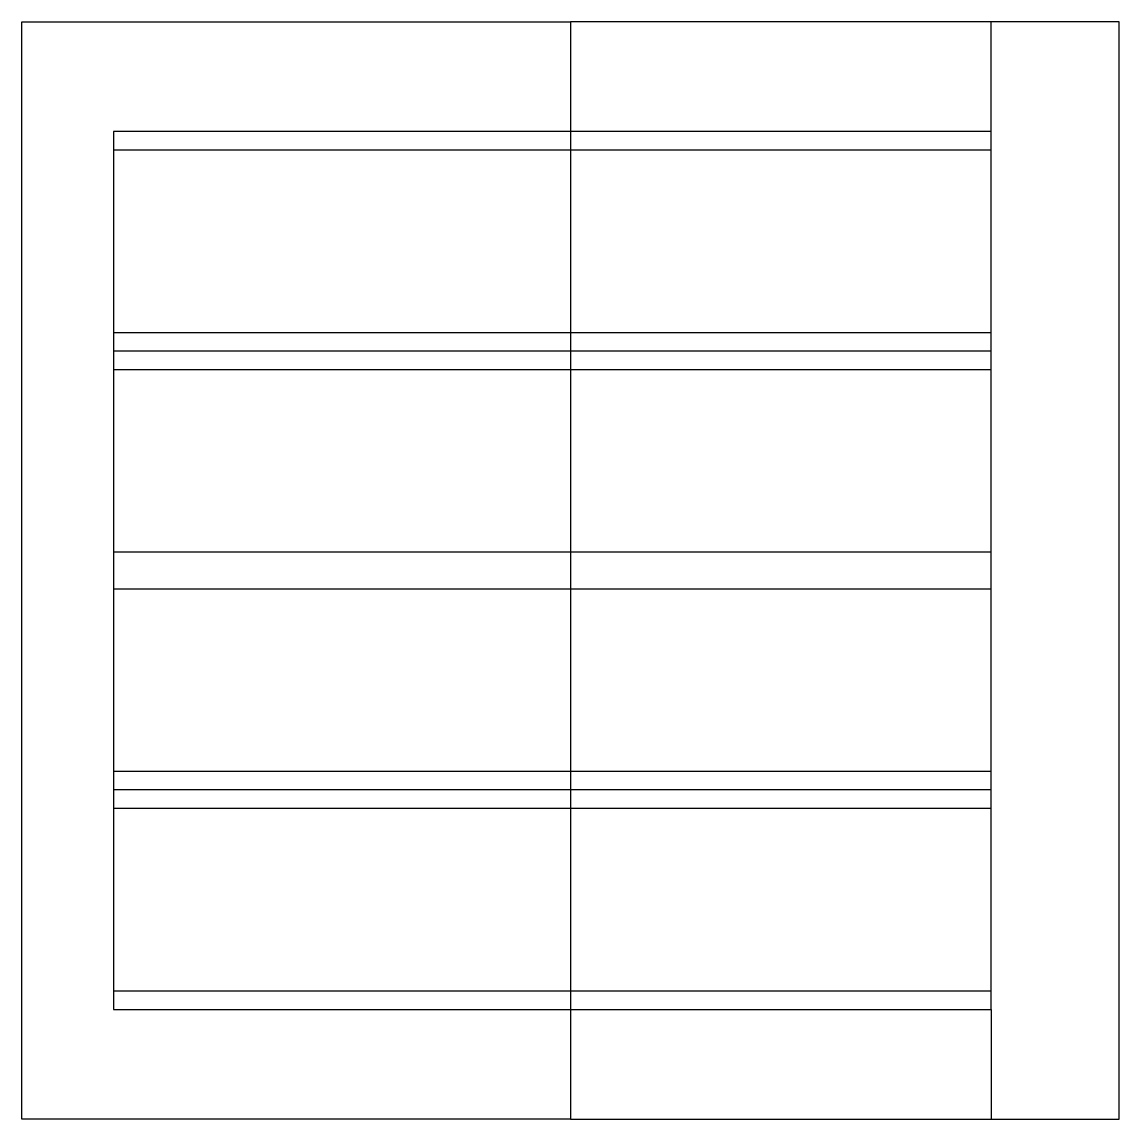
# Model space of a CAD drawing. Header units: millimetres. Extents: x -300 to 300, y -300 to 300.
import ezdxf

# ---------------------------------------------------------------- set-up
doc = ezdxf.new("R2010")
doc.units = ezdxf.units.MM
doc.layers.get('0').update_dxf_attribs({"linetype": 'CONTINUOUS'})

msp = doc.modelspace()

# ---------------------------------------------------------------- linework, layer by layer
for p, q in [((230, 240), (230, 300)), ((0, 300), (0, -300)), ((-250, 230), (230, 230)), ((230, 130), (-250, 130)), ((230, 120), (-250, 120)), ((-250, 110), (230, 110)), ((230, 10), (-250, 10)), ((-250, -10), (230, -10)), ((230, -110), (-250, -110)), ((230, -120), (-250, -120)), ((-250, -130), (230, -130)), ((230, -230), (-250, -230)), ((230, -240), (230, -300))]:
    msp.add_line(p, q)
for points in [[(0, -300), (-300, -300), (-300, 300), (0, 300)], [(0, -300), (300, -300), (300, 300), (0, 300)], [(230, 240), (-250, 240), (-250, -240), (230, -240)]]:
    msp.add_lwpolyline(points, close=True)

doc.saveas('drawing.dxf')
